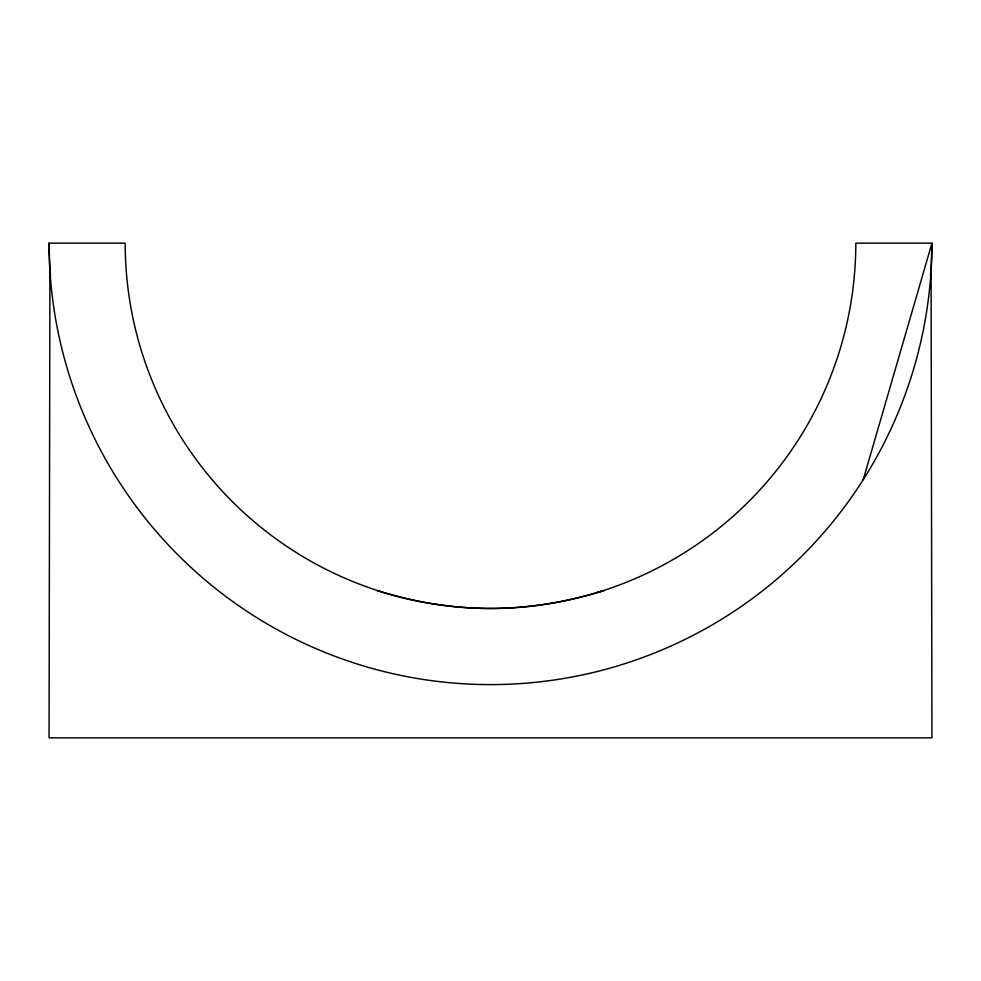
<?xml version="1.0" encoding="UTF-8"?>
<svg xmlns="http://www.w3.org/2000/svg" width="981" height="981" viewBox="0 0 981 981"><rect width="100%" height="100%" fill="white"/><g stroke="black" fill="none" stroke-linecap="round" stroke-linejoin="round"><path stroke-width="1.47" d="M597.319 592.352L603.94 590.587C567.214 601.917 528.992 608.478 490.5 608.465A365.312 365.312 0 0 1 125.188 243.153L49.05 243.153L49.921 270.879L49.05 737.847L931.95 737.847L931.079 270.879L931.95 243.153L855.812 243.153A365.312 365.312 0 0 1 490.5 608.465C452.033 608.392 413.749 602.052 377.06 590.587M930.368 275.354L931.079 270.879M863.231 479.697L931.95 243.153A441.45 441.45 0 0 1 490.5 684.603A441.45 441.45 0 0 1 49.05 243.153M49.921 270.879L50.632 275.354"/></g></svg>
